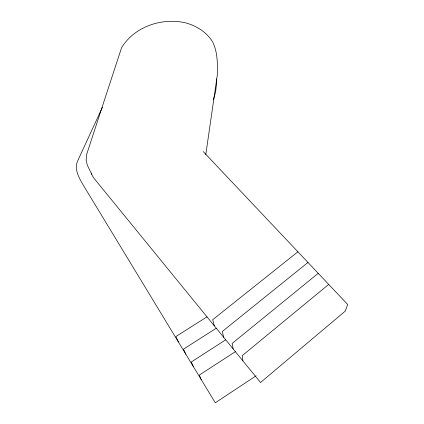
<?xml version="1.0" encoding="UTF-8"?>
<svg xmlns="http://www.w3.org/2000/svg" width="424" height="424" viewBox="0 0 424 424"><rect width="100%" height="100%" fill="white"/><g stroke="black" fill="none" stroke-linecap="round" stroke-linejoin="round"><path stroke-width="0.64" d="M205.783 154.633L217.602 72.939C217.433 62.376 217.448 51.458 212.578 41.801C206.562 32.118 196.63 25.922 185.802 22.896C162.069 17.379 134.562 26.431 121.571 47.711L86.602 154.575L86.141 159.954L87.28 165.116L91.759 174.285M213.479 99.476L215.62 91.823L216.775 81.482L216.484 78.853M102.417 107.304L77.475 161.295C74.041 169.801 79.256 177.985 83.284 185.182L215.302 402.8L256.123 375.781M328.711 284.409L242.189 355.683L242.91 360.888M318.233 273.316L232.156 343.429L233.163 348.941M307.967 262.456L222.346 331.441L223.623 337.244M297.902 251.798L212.726 319.685L214.268 325.77M235.384 351.66L199.301 375.097L201.236 379.618M225.727 339.82L191.325 361.964L193.471 366.808M216.272 328.229L183.523 349.116L185.866 354.279M207.002 316.855L175.881 336.534L178.414 341.993M203.244 151.596L347.664 304.474L345.332 311.041L260.537 382.506L94.409 178.79A23.495 19.827 -21 0 1 91.335 173.061"/></g></svg>
